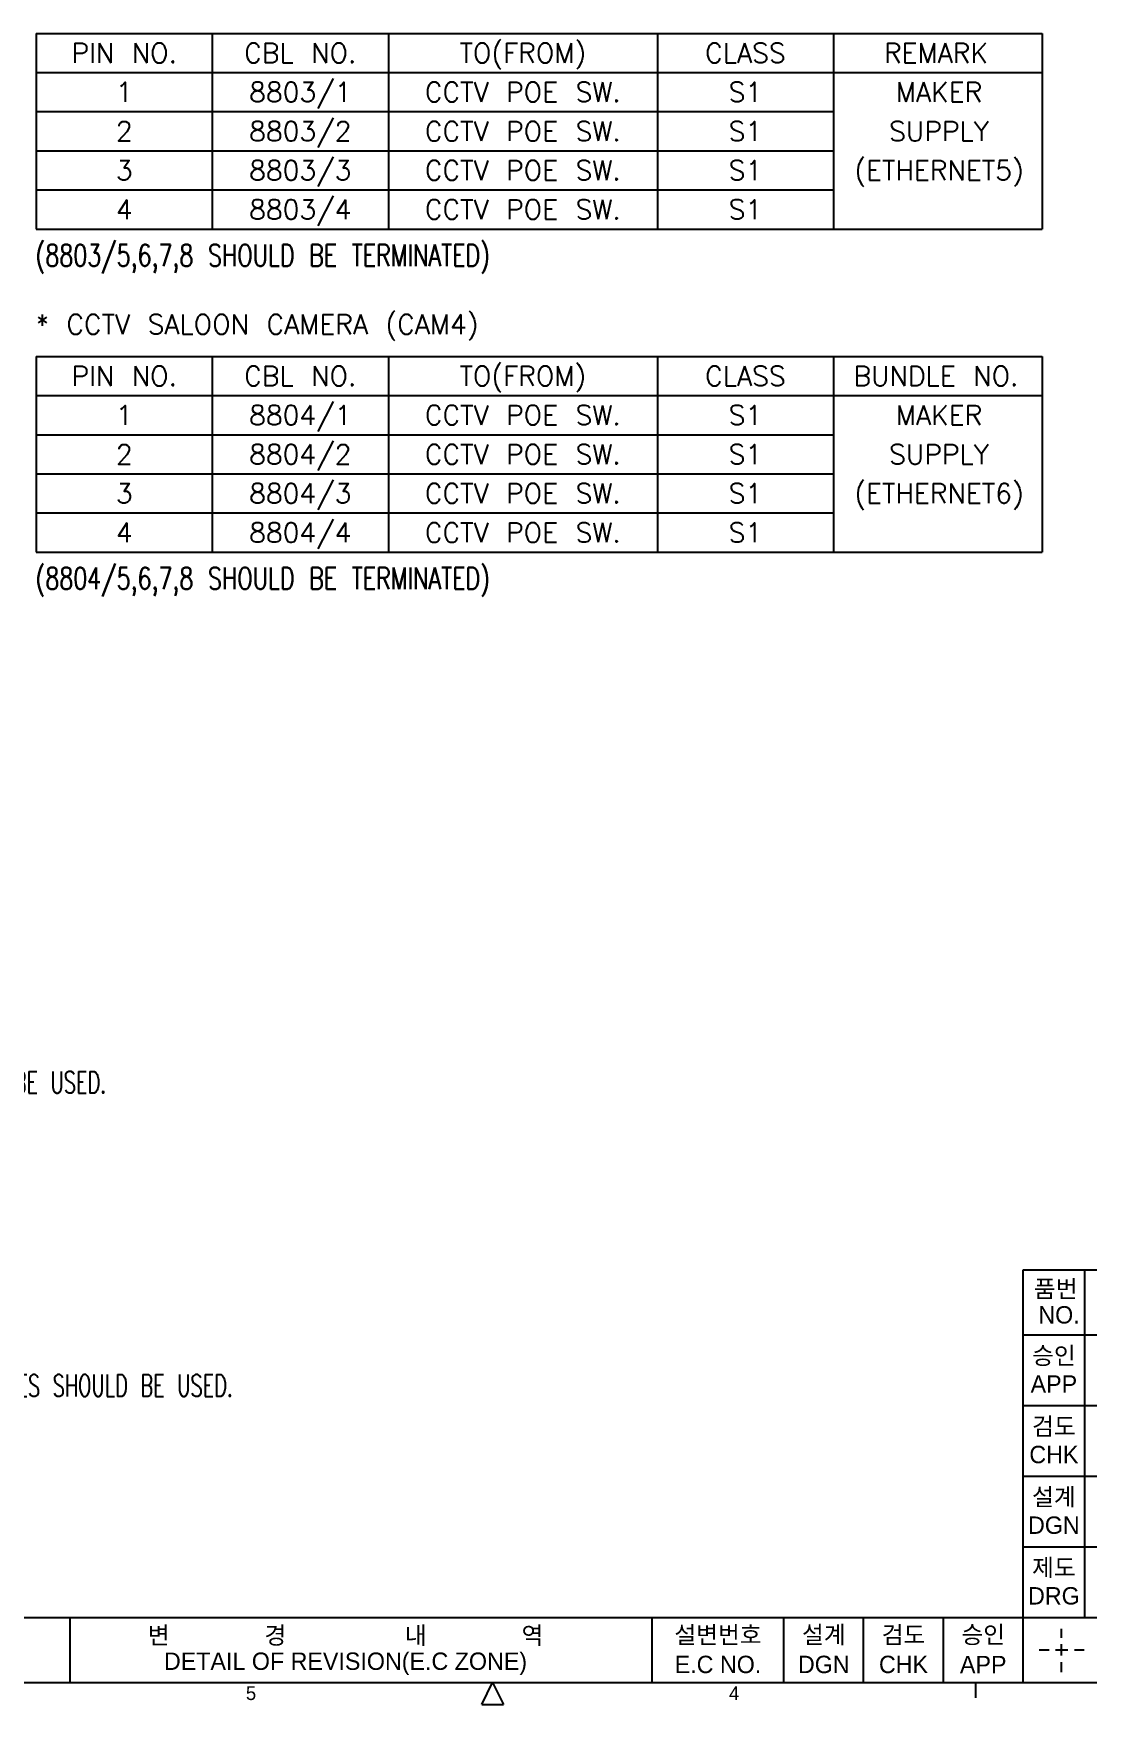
# Model space of a CAD drawing. Header units: millimetres. Extents: x 1063 to 1621, y 404 to 836.
# Drawn here: x 1278.6 to 1424.1, y 414.1 to 644.7 of the extents above; entities that cross this region are included whole.
import ezdxf
from ezdxf.enums import TextEntityAlignment as Align

# ---------------------------------------------------------------- set-up
doc = ezdxf.new("R2010")
doc.units = ezdxf.units.MM
doc.styles.add('ROMANS', font='txt', dxfattribs={"height": 0.2})
doc.styles.get("Standard").update_dxf_attribs({"font": 'txt.shx', "bigfont": 'whgtxt.shx'})

msp = doc.modelspace()

# ---------------------------------------------------------------- linework, layer by layer
for p, q in [((1278.97, 644.72), (1278.97, 617.72)), ((1278.97, 644.72), (1417.78, 644.72)), ((1303.27, 644.72), (1303.27, 617.72)), ((1327.57, 644.72), (1327.57, 617.72)), ((1364.69, 644.72), (1364.69, 617.72)), ((1388.99, 644.72), (1388.99, 617.72)), ((1417.78, 644.72), (1417.78, 617.72)), ((1278.97, 639.32), (1417.78, 639.32)), ((1278.97, 633.92), (1388.99, 633.92)), ((1278.97, 628.52), (1388.99, 628.52)), ((1278.97, 623.12), (1388.99, 623.12)), ((1278.97, 617.72), (1417.78, 617.72)), ((1278.97, 600.13), (1278.97, 573.13)), ((1278.97, 600.13), (1417.78, 600.13)), ((1303.27, 600.13), (1303.27, 573.13)), ((1327.57, 600.13), (1327.57, 573.13)), ((1364.69, 600.13), (1364.69, 573.13)), ((1388.99, 600.13), (1388.99, 573.13)), ((1417.78, 600.13), (1417.78, 573.13)), ((1278.97, 594.73), (1417.78, 594.73)), ((1278.97, 589.33), (1388.99, 589.33)), ((1278.97, 583.93), (1388.99, 583.93)), ((1278.97, 578.53), (1388.99, 578.53)), ((1278.97, 573.13), (1417.78, 573.13))]:
    msp.add_line(p, q)
at = {"color": 5, "linetype": 'Continuous'}
for p, q in [((1415.16, 417.09), (1415.16, 474.09)), ((1415.16, 474.09), (1593.66, 474.09)), ((1415.16, 465.09), (1593.66, 465.09)), ((1252.66, 426.09), (1415.16, 426.09)), ((1075.26, 417.09), (1608.66, 417.09))]:
    msp.add_line(p, q, dxfattribs=at)
at = {"color": 6, "linetype": 'Continuous'}
for p, q in [((1423.66, 426.09), (1423.66, 474.09)), ((1415.16, 455.34), (1478.16, 455.34)), ((1415.16, 445.59), (1478.16, 445.59)), ((1415.16, 435.84), (1453.16, 435.84)), ((1283.66, 417.09), (1283.66, 426.09)), ((1363.96, 417.09), (1363.96, 426.09)), ((1382.16, 417.09), (1382.16, 426.09)), ((1393.16, 417.09), (1393.16, 426.09)), ((1404.16, 417.09), (1404.16, 426.09)), ((1415.16, 426.09), (1478.16, 426.09)), ((1420.48, 423.29), (1420.48, 424.51)), ((1420.48, 420.82), (1420.48, 422.39)), ((1417.4, 421.6), (1418.75, 421.6)), ((1419.65, 421.6), (1421.35, 421.6)), ((1420.48, 418.54), (1420.48, 419.92)), ((1422.25, 421.6), (1423.6, 421.6)), ((1408.63, 414.99), (1408.63, 417.09))]:
    msp.add_line(p, q, dxfattribs=at)
at = {"color": 2, "linetype": 'Continuous'}
for p, q in [((1340.46, 414.06), (1341.96, 417.09)), ((1341.96, 417.09), (1343.46, 414.06)), ((1340.46, 414.06), (1343.46, 414.06))]:
    msp.add_line(p, q, dxfattribs=at)
at = {"color": 6, "linetype": 'Continuous'}
for radius in [2.48, 1.35]:
    msp.add_arc((1420.48, 421.6), radius, 0, 0, dxfattribs=at)

# ---------------------------------------------------------------- texts
for s, p in [('TO(FROM)', (1346.13, 642.02)), ('PIN NO.', (1291.12, 642.02)), ('CBL NO.', (1315.42, 642.02)), ('CLASS', (1376.84, 642.02)), ('REMARK', (1403.14, 642.02)), ('1', (1291.12, 636.62)), ('8803/1', (1315.42, 636.62)), ('CCTV POE SW.', (1346.13, 636.62)), ('S1', (1376.84, 636.62)), ('MAKER', (1403.56, 636.62)), ('2', (1291.12, 631.22)), ('8803/2', (1315.42, 631.22)), ('CCTV POE SW.', (1346.13, 631.22)), ('S1', (1376.84, 631.22)), ('SUPPLY', (1403.56, 631.22)), ('8803/3', (1315.42, 625.82)), ('(ETHERNET5)', (1403.56, 625.82)), ('3', (1291.12, 625.82)), ('CCTV POE SW.', (1346.13, 625.82)), ('S1', (1376.84, 625.82)), ('4', (1291.12, 620.42)), ('8803/4', (1315.42, 620.42)), ('CCTV POE SW.', (1346.13, 620.42)), ('S1', (1376.84, 620.42)), ('PIN NO.', (1291.12, 597.43)), ('CBL NO.', (1315.42, 597.43)), ('TO(FROM)', (1346.13, 597.43)), ('CLASS', (1376.84, 597.43)), ('BUNDLE NO.', (1403.14, 597.43)), ('1', (1291.12, 592.03)), ('8804/1', (1315.42, 592.03)), ('CCTV POE SW.', (1346.13, 592.03)), ('S1', (1376.84, 592.03)), ('MAKER', (1403.56, 592.03)), ('8804/2', (1315.42, 586.63)), ('2', (1291.12, 586.63)), ('CCTV POE SW.', (1346.13, 586.63)), ('S1', (1376.84, 586.63)), ('SUPPLY', (1403.56, 586.63)), ('3', (1291.12, 581.23)), ('8804/3', (1315.42, 581.23)), ('CCTV POE SW.', (1346.13, 581.23)), ('S1', (1376.84, 581.23)), ('(ETHERNET6)', (1403.56, 581.23)), ('4', (1291.12, 575.83)), ('8804/4', (1315.42, 575.83)), ('CCTV POE SW.', (1346.13, 575.83)), ('S1', (1376.84, 575.83))]:
    msp.add_text(s, height=2.7).set_placement(p, align=Align.MIDDLE_CENTER)
at = {"color": 0, "linetype": 'Continuous', "width": 0.75}
for s, p in [('(8803/5,6,7,8 SHOULD BE TERMINATED)', (1278.88, 614.09)), ('(8804/5,6,7,8 SHOULD BE TERMINATED)', (1278.88, 569.5))]:
    msp.add_text(s, height=3, dxfattribs=at).set_placement(p, align=Align.MIDDLE_LEFT)
at = {"color": 4}
msp.add_text('* CCTV SALOON CAMERA (CAM4)', height=2.7, dxfattribs=at).set_placement((1309.45, 604.57), align=Align.MIDDLE_CENTER)
at = {"color": 7, "width": 0.65}
for s, p in [('3. IF IT NEEDS A WIRING CONNECTION AT STUD TYPE TERMINAL SERIES, RING TERMINAL AND TERMINAL LUG SHOULD BE USED.', (1114.71, 499.94)), ('8. IF IT NEEDS A WIRING CONNECTION AT WAGO SERIES CONNECTOR OR CAGE CLAMP TYPE TERMINAL BLOCK, FERRULES SHOULD BE USED.', (1114.49, 458.1))]:
    msp.add_text(s, height=3, dxfattribs=at).set_placement(p, align=Align.MIDDLE_LEFT)
at = {"color": 4, "attachment_point": 5, "style": 'ROMANS'}
for s, insert, char_height in [('{\\fﾱﾼﾸﾲￃﾼ|b0|i0|c129|p49;품번 }', (1419.66, 471.34), 2.4), ('{\\fﾱﾼﾸﾲￃﾼ|b0|i0|c129|p49;NO. }', (1420.12, 467.84), 2.4), ('{\\fﾱﾼﾸﾲￃﾼ|b0|i0|c129|p49;승인 }', (1419.41, 462.11), 2.4), ('{\\fﾱﾼﾸﾲￃﾼ|b0|i0|c129|p49;APP }', (1419.41, 458.31), 2.4), ('{\\fﾱﾼﾸﾲￃﾼ|b0|i0|c129|p49;검도 }', (1419.41, 452.36), 2.4), ('{\\fﾱﾼﾸﾲￃﾼ|b0|i0|c129|p49;CHK }', (1419.41, 448.56), 2.4), ('{\\fﾱﾼﾸﾲￃﾼ|b0|i0|c129|p49;설계 }', (1419.41, 442.61), 2.4), ('{\\fﾱﾼﾸﾲￃﾼ|b0|i0|c129|p49;DGN }', (1419.41, 438.81), 2.4), ('{\\fﾱﾼﾸﾲￃﾼ|b0|i0|c129|p49;제도 }', (1419.41, 432.86), 2.4), ('{\\fﾱﾼﾸﾲￃﾼ|b0|i0|c129|p49;DRG }', (1419.41, 429.06), 2.4), ('{\\fﾱﾼﾸﾲￃﾼ|b0|i0|c129|p49;변\u3000\u3000\u3000\u3000경\u3000\u3000\u3000\u3000\u3000내\u3000\u3000\u3000\u3000역 }', (1321.66, 423.49), 2.4), ('{\\fﾱﾼﾸﾲￃﾼ|b0|i0|c129|p49;설변번호 }', (1373.06, 423.59), 2.4), ('{\\fﾱﾼﾸﾲￃﾼ|b0|i0|c129|p49;설계 }', (1387.66, 423.59), 2.4), ('{\\fﾱﾼﾸﾲￃﾼ|b0|i0|c129|p49;검도 }', (1398.66, 423.59), 2.4), ('{\\fﾱﾼﾸﾲￃﾼ|b0|i0|c129|p49;승인 }', (1409.66, 423.59), 2.4), ('{\\fﾱﾼﾸﾲￃﾼ|b0|i0|c129|p49;DETAIL OF REVISION(E.C ZONE) }', (1321.66, 419.69), 2.4), ('{\\fﾱﾼﾸﾲￃﾼ|b0|i0|c129|p49;E.C NO. }', (1373.06, 419.59), 2.4), ('{\\fﾱﾼﾸﾲￃﾼ|b0|i0|c129|p49;DGN }', (1387.66, 419.59), 2.4), ('{\\fﾱﾼﾸﾲￃﾼ|b0|i0|c129|p49;CHK }', (1398.66, 419.59), 2.4), ('{\\fﾱﾼﾸﾲￃﾼ|b0|i0|c129|p49;APP }', (1409.66, 419.59), 2.4), ('{\\fﾱﾼﾸﾲￃﾼ|b0|i0|c129|p49;5 }', (1308.62, 415.63), 1.9), ('{\\fﾱﾼﾸﾲￃﾼ|b0|i0|c129|p49;4 }', (1375.29, 415.63), 1.9)]:
    msp.add_mtext(s, dxfattribs=dict(at, insert=insert, char_height=char_height))

doc.saveas('drawing.dxf')
